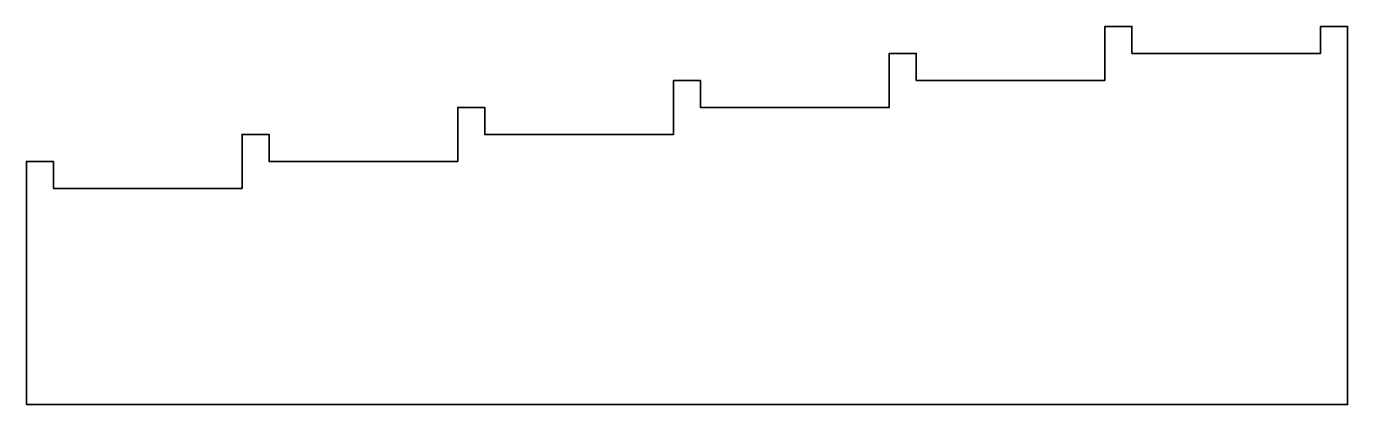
# Model space of a CAD drawing. Header units: inches. Extents: x 0.6 to 7.95, y -6.15 to -4.05.
import ezdxf

# ---------------------------------------------------------------- set-up
doc = ezdxf.new("R2010")
doc.units = ezdxf.units.IN
doc.header["$MEASUREMENT"] = 0
doc.layers.add('Layer 1', color=7, linetype='Continuous', lineweight=0)

msp = doc.modelspace()

# ---------------------------------------------------------------- linework, layer by layer
at = {"layer": 'Layer 1', "color": 250, "lineweight": 35, "true_color": 0x231f20}
msp.add_lwpolyline([(0.6, -6.15), (0.6, -4.8), (0.75, -4.8), (0.75, -4.95), (1.8, -4.95), (1.8, -4.65), (1.95, -4.65), (1.95, -4.8), (3, -4.8), (3, -4.5), (3.15, -4.5), (3.15, -4.65), (4.2, -4.65), (4.2, -4.35), (4.35, -4.35), (4.35, -4.5), (5.4, -4.5), (5.4, -4.2), (5.55, -4.2), (5.55, -4.35), (6.6, -4.35), (6.6, -4.2), (6.6, -4.05), (6.75, -4.05), (6.75, -4.2), (7.8, -4.2), (7.8, -4.05), (7.95, -4.05), (7.95, -6.15)], close=True, dxfattribs=at)

doc.saveas('drawing.dxf')
